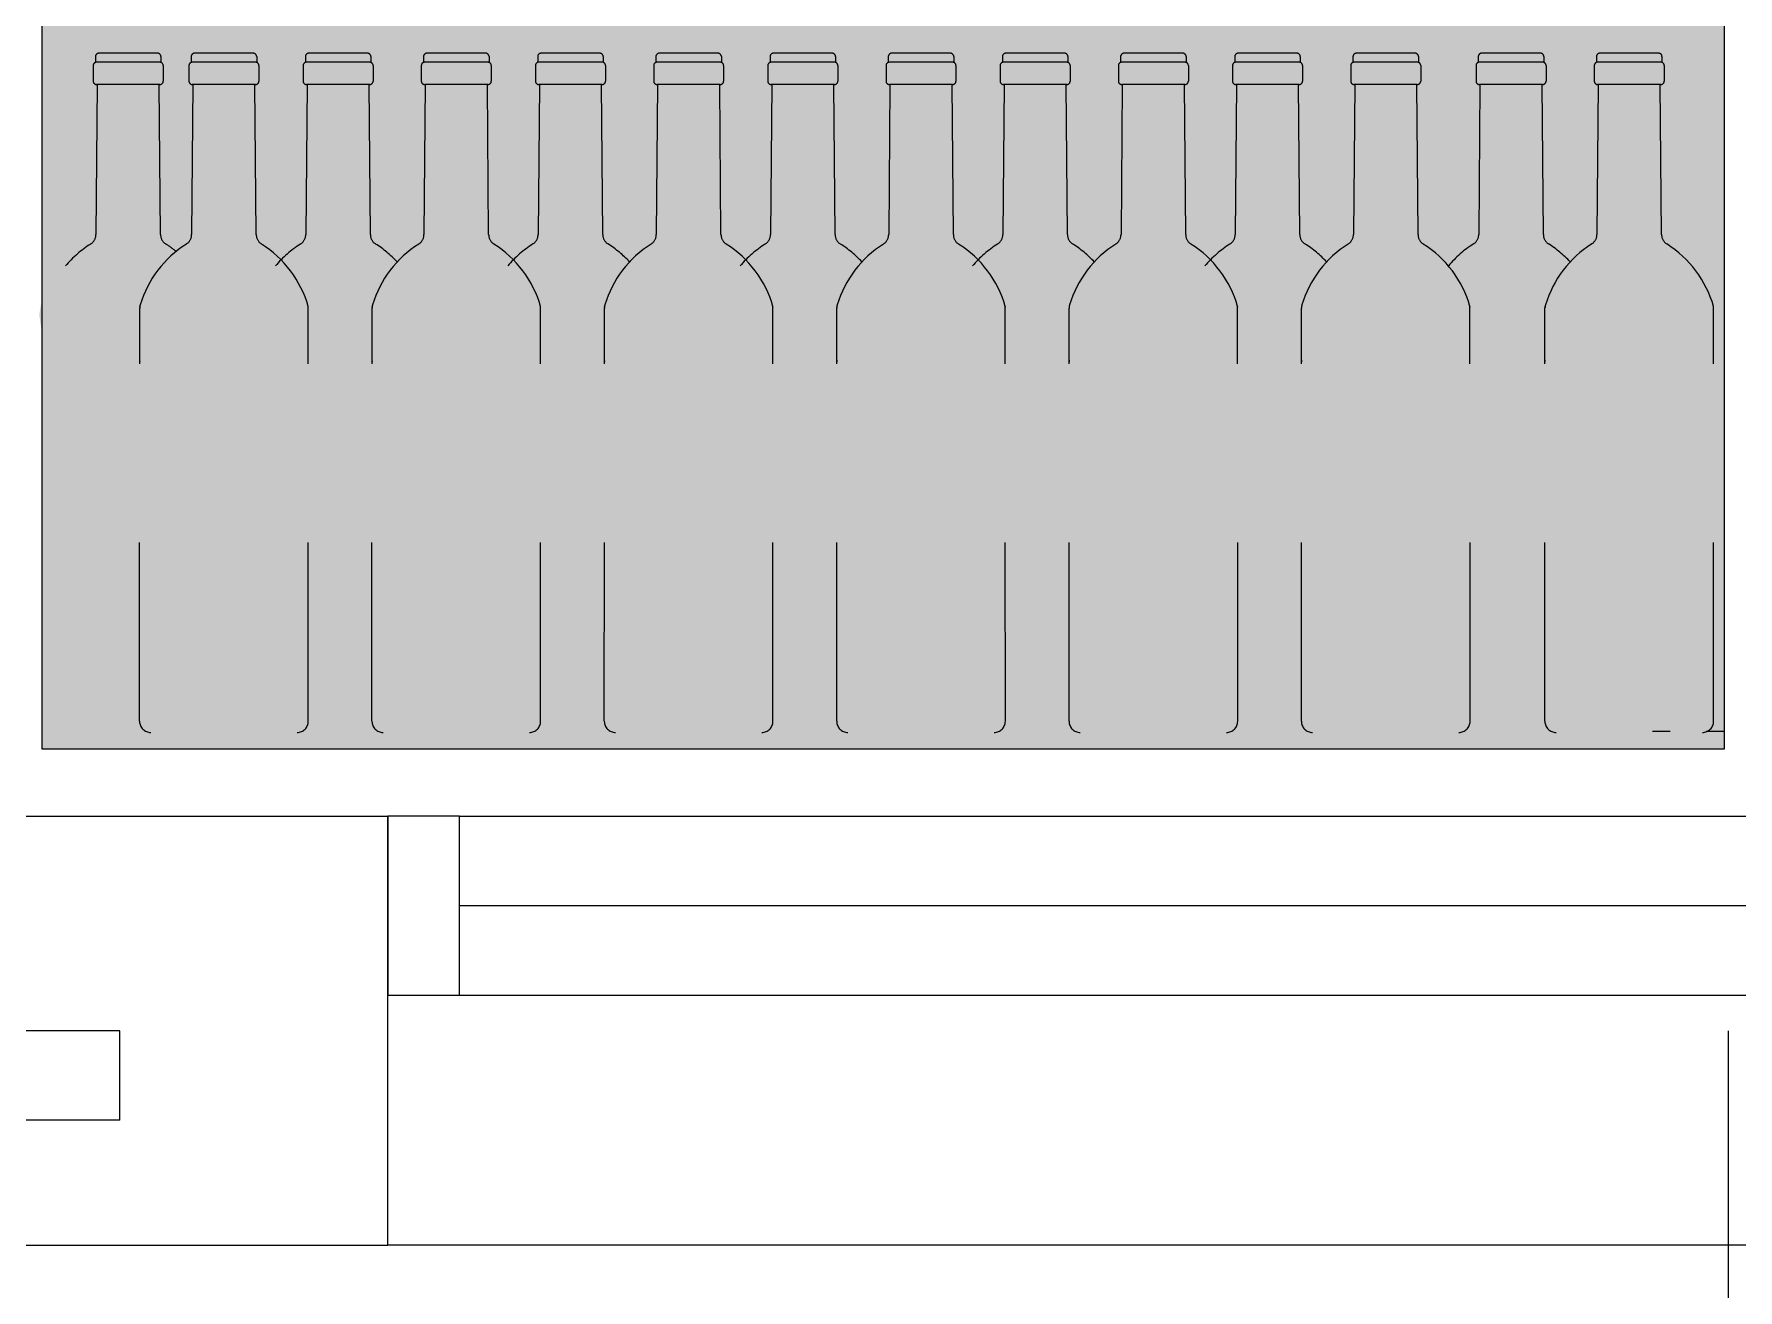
# Model space of a CAD drawing. Extents: x 3 to 114, y 126 to 173.
# Drawn here: x 80.052 to 81.005, y 131.094 to 131.796 of the extents above; entities that cross this region are included whole.
import ezdxf

# ---------------------------------------------------------------- set-up
doc = ezdxf.new("R2010")
doc.units = 0
doc.header["$LTSCALE"] = 0.02
doc.header["$MEASUREMENT"] = 0
doc.linetypes.add('CONTINOUS', pattern=[0])
doc.linetypes.add('HIDDEN', pattern=[9.525, 6.35, -3.175])
doc.layers.get('0').update_dxf_attribs({"linetype": 'CONTINUOUS'})
for name, color, linetype in [('10-CARP-DETA', 30, 'CONTINUOUS'), ('10-CARP-INSE-SIMB', 2, 'CONTINUOUS'), ('10-CARP-MARC', 2, 'CONTINUOUS'), ('10-CARP-VENT-ANRE', 4, 'CONTINUOUS'), ('IMPIANTO ENOLOGICO', 7, 'CONTINUOUS'), ('ladrillo', 30, 'CONTINUOUS'), ('LINEE SEZIONE', 7, 'CONTINUOUS'), ('VISTA-1', 7, 'CONTINUOUS')]:
    doc.layers.add(name, color=color, linetype=linetype)

# ---------------------------------------------------------------- blocks, each defined once
blk = doc.blocks.new('estiba')
at = {"layer": 'IMPIANTO ENOLOGICO', "linetype": 'Continuous'}
for points in [[(134.29605, 145.47206), (134.29788, 145.46764), (134.3023, 145.46581), (134.38417, 145.46581), (134.38859, 145.46764), (134.39042, 145.47206), (134.39039, 145.67039), (134.39275, 145.68728), (134.39038, 145.70416), (134.38052, 145.72403), (134.36423, 145.73909), (134.36133, 145.74432), (134.36061, 145.82831), (134.32555, 145.82831), (134.32514, 145.74432), (134.32223, 145.73909), (134.30712, 145.7261), (134.29705, 145.70684), (134.29371, 145.68727), (134.29608, 145.67039)], [(134.3496, 145.47206), (134.35143, 145.46764), (134.35585, 145.46581), (134.43772, 145.46581), (134.44214, 145.46764), (134.44397, 145.47206), (134.44394, 145.67039), (134.4463, 145.68728), (134.44393, 145.70416), (134.43407, 145.72403), (134.41778, 145.73909), (134.41488, 145.74432), (134.41416, 145.82831), (134.3791, 145.82831), (134.37869, 145.74432), (134.37578, 145.73909), (134.36067, 145.7261), (134.3506, 145.70684), (134.34726, 145.68727), (134.34963, 145.67039)], [(134.41346, 145.47206), (134.41529, 145.46764), (134.41971, 145.46581), (134.50159, 145.46581), (134.50601, 145.46764), (134.50784, 145.47206), (134.5078, 145.67039), (134.51017, 145.68728), (134.5078, 145.70416), (134.49793, 145.72403), (134.48165, 145.73909), (134.47874, 145.74432), (134.47802, 145.82831), (134.44296, 145.82831), (134.44255, 145.74432), (134.43965, 145.73909), (134.42453, 145.7261), (134.41446, 145.70684), (134.41113, 145.68727), (134.4135, 145.67039)], [(134.4796, 145.47206), (134.48143, 145.46764), (134.48585, 145.46581), (134.56772, 145.46581), (134.57214, 145.46764), (134.57397, 145.47206), (134.57394, 145.67039), (134.5763, 145.68728), (134.57393, 145.70416), (134.56407, 145.72403), (134.54778, 145.73909), (134.54488, 145.74432), (134.54416, 145.82831), (134.5091, 145.82831), (134.50869, 145.74432), (134.50578, 145.73909), (134.49067, 145.7261), (134.4806, 145.70684), (134.47726, 145.68727), (134.47963, 145.67039)], [(134.54346, 145.47208), (134.54529, 145.46766), (134.54971, 145.46583), (134.63159, 145.46583), (134.63601, 145.46766), (134.63784, 145.47208), (134.6378, 145.67041), (134.64017, 145.6873), (134.6378, 145.70419), (134.62793, 145.72405), (134.61165, 145.73912), (134.60874, 145.74434), (134.60802, 145.82833), (134.57296, 145.82833), (134.57255, 145.74434), (134.56965, 145.73912), (134.55453, 145.72613), (134.54446, 145.70686), (134.54113, 145.68729), (134.5435, 145.67041)], [(134.6096, 145.47206), (134.61143, 145.46764), (134.61585, 145.46581), (134.69772, 145.46581), (134.70214, 145.46764), (134.70397, 145.47206), (134.70394, 145.67039), (134.7063, 145.68728), (134.70393, 145.70416), (134.69407, 145.72403), (134.67778, 145.73909), (134.67488, 145.74432), (134.67416, 145.82831), (134.6391, 145.82831), (134.63869, 145.74432), (134.63578, 145.73909), (134.62067, 145.7261), (134.6106, 145.70684), (134.60726, 145.68727), (134.60963, 145.67039)], [(134.67346, 145.47206), (134.67529, 145.46764), (134.67971, 145.46581), (134.76159, 145.46581), (134.76601, 145.46764), (134.76784, 145.47206), (134.7678, 145.67039), (134.77017, 145.68728), (134.7678, 145.70416), (134.75793, 145.72403), (134.74165, 145.73909), (134.73874, 145.74432), (134.73802, 145.82831), (134.70296, 145.82831), (134.70255, 145.74432), (134.69965, 145.73909), (134.68453, 145.7261), (134.67446, 145.70684), (134.67113, 145.68727), (134.6735, 145.67039)], [(134.7396, 145.47206), (134.74143, 145.46764), (134.74585, 145.46581), (134.82772, 145.46581), (134.83214, 145.46764), (134.83397, 145.47206), (134.83394, 145.67039), (134.8363, 145.68728), (134.83393, 145.70416), (134.82407, 145.72403), (134.80778, 145.73909), (134.80488, 145.74432), (134.80416, 145.82831), (134.7691, 145.82831), (134.76869, 145.74432), (134.76578, 145.73909), (134.75067, 145.7261), (134.7406, 145.70684), (134.73726, 145.68727), (134.73963, 145.67039)], [(134.80346, 145.47206), (134.80529, 145.46764), (134.80971, 145.46581), (134.89159, 145.46581), (134.89601, 145.46764), (134.89784, 145.47206), (134.8978, 145.67039), (134.90017, 145.68728), (134.8978, 145.70416), (134.88793, 145.72403), (134.87165, 145.73909), (134.86874, 145.74432), (134.86802, 145.82831), (134.83296, 145.82831), (134.83255, 145.74432), (134.82965, 145.73909), (134.81453, 145.7261), (134.80446, 145.70684), (134.80113, 145.68727), (134.8035, 145.67039)], [(134.8696, 145.47208), (134.87143, 145.46766), (134.87585, 145.46583), (134.95772, 145.46583), (134.96214, 145.46766), (134.96397, 145.47208), (134.96394, 145.67041), (134.9663, 145.6873), (134.96393, 145.70419), (134.95407, 145.72405), (134.93778, 145.73912), (134.93488, 145.74434), (134.93416, 145.82833), (134.8991, 145.82833), (134.89869, 145.74434), (134.89578, 145.73912), (134.88067, 145.72613), (134.8706, 145.70686), (134.86726, 145.68729), (134.86963, 145.67041)], [(134.93346, 145.47206), (134.93529, 145.46764), (134.93971, 145.46581), (135.02159, 145.46581), (135.02601, 145.46764), (135.02784, 145.47206), (135.0278, 145.67039), (135.03017, 145.68728), (135.0278, 145.70416), (135.01793, 145.72403), (135.00165, 145.73909), (134.99874, 145.74432), (134.99802, 145.82831), (134.96296, 145.82831), (134.96255, 145.74432), (134.95965, 145.73909), (134.94453, 145.7261), (134.93446, 145.70684), (134.93113, 145.68727), (134.9335, 145.67039)], [(134.9996, 145.47206), (135.00143, 145.46764), (135.00585, 145.46581), (135.08772, 145.46581), (135.09214, 145.46764), (135.09397, 145.47206), (135.09394, 145.67039), (135.0963, 145.68728), (135.09393, 145.70416), (135.08407, 145.72403), (135.06778, 145.73909), (135.06488, 145.74432), (135.06416, 145.82831), (135.0291, 145.82831), (135.02869, 145.74432), (135.02578, 145.73909), (135.01067, 145.7261), (135.0006, 145.70684), (134.99726, 145.68727), (134.99963, 145.67039)], [(135.06971, 145.47208), (135.07154, 145.46766), (135.07596, 145.46583), (135.15784, 145.46583), (135.16226, 145.46766), (135.16409, 145.47208), (135.16405, 145.67041), (135.16642, 145.6873), (135.16405, 145.70419), (135.15418, 145.72405), (135.1379, 145.73912), (135.13499, 145.74434), (135.13427, 145.82833), (135.09921, 145.82833), (135.0988, 145.74434), (135.0959, 145.73912), (135.08078, 145.72613), (135.07071, 145.70686), (135.06738, 145.68729), (135.06975, 145.67041)], [(135.13585, 145.47208), (135.13768, 145.46766), (135.1421, 145.46583), (135.22397, 145.46583), (135.22839, 145.46766), (135.23022, 145.47208), (135.23019, 145.67041), (135.23255, 145.6873), (135.23018, 145.70419), (135.22032, 145.72405), (135.20404, 145.73912), (135.20113, 145.74434), (135.20041, 145.82833), (135.16535, 145.82833), (135.16494, 145.74434), (135.16204, 145.73912), (135.14692, 145.72613), (135.13685, 145.70686), (135.13352, 145.68729), (135.13588, 145.67041)]]:
    blk.add_hatch(color=250, dxfattribs=at).paths.add_polyline_path(points)
at = {"layer": 'LINEE SEZIONE'}
blk.add_hatch(color=254, dxfattribs=at).paths.add_polyline_path([(135.23631, 146.64416), (135.23631, 145.44416), (134.29533, 145.44416), (134.29533, 146.64416)])
at = {"layer": 'IMPIANTO ENOLOGICO', "color": 197, "linetype": 'HIDDEN', "ltscale": 0.1}
for p, q in [((134.35992, 145.83351), (134.32705, 145.83351)), ((134.41347, 145.83351), (134.3806, 145.83351)), ((134.47734, 145.83351), (134.44446, 145.83351)), ((134.54347, 145.83351), (134.5106, 145.83351)), ((134.60734, 145.83353), (134.57446, 145.83353)), ((134.67347, 145.83351), (134.6406, 145.83351)), ((134.73734, 145.83351), (134.70446, 145.83351)), ((134.80347, 145.83351), (134.7706, 145.83351)), ((134.86734, 145.83351), (134.83446, 145.83351)), ((134.93347, 145.83351), (134.9006, 145.83351)), ((134.99734, 145.83351), (134.96446, 145.83351)), ((135.06347, 145.83351), (135.0306, 145.83351)), ((135.13359, 145.83353), (135.10071, 145.83353)), ((135.19972, 145.83353), (135.16685, 145.83353)), ((134.32392, 145.82664), (134.32392, 145.81789)), ((134.32517, 145.83164), (134.32517, 145.8284)), ((134.36117, 145.82851), (134.3258, 145.82851)), ((134.3618, 145.83164), (134.3618, 145.8284)), ((134.36305, 145.82664), (134.36305, 145.81789)), ((134.37747, 145.82664), (134.37747, 145.81789)), ((134.37872, 145.83164), (134.37872, 145.8284)), ((134.41472, 145.82851), (134.37935, 145.82851)), ((134.41535, 145.83164), (134.41535, 145.8284)), ((134.4166, 145.82664), (134.4166, 145.81789)), ((134.44134, 145.82664), (134.44134, 145.81789)), ((134.44259, 145.83164), (134.44259, 145.8284)), ((134.47859, 145.82851), (134.44321, 145.82851)), ((134.47921, 145.83164), (134.47921, 145.8284)), ((134.48046, 145.82664), (134.48046, 145.81789)), ((134.50747, 145.82664), (134.50747, 145.81789)), ((134.50872, 145.83164), (134.50872, 145.8284)), ((134.54472, 145.82851), (134.50935, 145.82851)), ((134.54535, 145.83164), (134.54535, 145.8284)), ((134.5466, 145.82664), (134.5466, 145.81789)), ((134.57134, 145.82666), (134.57134, 145.81791)), ((134.57259, 145.83166), (134.57259, 145.82843)), ((134.60859, 145.82853), (134.57321, 145.82853)), ((134.60921, 145.83166), (134.60921, 145.82843)), ((134.61046, 145.82666), (134.61046, 145.81791)), ((134.63747, 145.82664), (134.63747, 145.81789)), ((134.63872, 145.83164), (134.63872, 145.8284)), ((134.67472, 145.82851), (134.63935, 145.82851)), ((134.67535, 145.83164), (134.67535, 145.8284)), ((134.6766, 145.82664), (134.6766, 145.81789)), ((134.70134, 145.82664), (134.70134, 145.81789)), ((134.70259, 145.83164), (134.70259, 145.8284)), ((134.73859, 145.82851), (134.70321, 145.82851)), ((134.73921, 145.83164), (134.73921, 145.8284)), ((134.74046, 145.82664), (134.74046, 145.81789)), ((134.76747, 145.82664), (134.76747, 145.81789)), ((134.76872, 145.83164), (134.76872, 145.8284)), ((134.80472, 145.82851), (134.76935, 145.82851)), ((134.80535, 145.83164), (134.80535, 145.8284)), ((134.8066, 145.82664), (134.8066, 145.81789)), ((134.83134, 145.82664), (134.83134, 145.81789)), ((134.83259, 145.83164), (134.83259, 145.8284)), ((134.86859, 145.82851), (134.83321, 145.82851)), ((134.86921, 145.83164), (134.86921, 145.8284)), ((134.87046, 145.82664), (134.87046, 145.81789)), ((134.89747, 145.82664), (134.89747, 145.81789)), ((134.89872, 145.83164), (134.89872, 145.8284)), ((134.93472, 145.82851), (134.89935, 145.82851)), ((134.93535, 145.83164), (134.93535, 145.8284)), ((134.9366, 145.82664), (134.9366, 145.81789)), ((134.96134, 145.82664), (134.96134, 145.81789)), ((134.96259, 145.83164), (134.96259, 145.8284)), ((134.99859, 145.82851), (134.96321, 145.82851)), ((134.99921, 145.83164), (134.99921, 145.8284)), ((135.00046, 145.82664), (135.00046, 145.81789)), ((135.02747, 145.82664), (135.02747, 145.81789)), ((135.02872, 145.83164), (135.02872, 145.8284)), ((135.06472, 145.82851), (135.02935, 145.82851)), ((135.06535, 145.83164), (135.06535, 145.8284)), ((135.0666, 145.82664), (135.0666, 145.81789)), ((135.09759, 145.82666), (135.09759, 145.81791)), ((135.09884, 145.83166), (135.09884, 145.82843)), ((135.13484, 145.82853), (135.09946, 145.82853)), ((135.13546, 145.83166), (135.13546, 145.82843)), ((135.13671, 145.82666), (135.13671, 145.81791)), ((135.16372, 145.82666), (135.16372, 145.81791)), ((135.16497, 145.83166), (135.16497, 145.82843)), ((135.20097, 145.82853), (135.1656, 145.82853)), ((135.2016, 145.83166), (135.2016, 145.82843)), ((135.20285, 145.82666), (135.20285, 145.81791)), ((134.32611, 145.81601), (134.32539, 145.73202)), ((134.36117, 145.81601), (134.3258, 145.81601)), ((134.36158, 145.73202), (134.36086, 145.81601)), ((134.37966, 145.81601), (134.37894, 145.73202)), ((134.41472, 145.81601), (134.37935, 145.81601)), ((134.41513, 145.73202), (134.41441, 145.81601)), ((134.44352, 145.81601), (134.4428, 145.73202)), ((134.47859, 145.81601), (134.44321, 145.81601)), ((134.47899, 145.73202), (134.47827, 145.81601)), ((134.50966, 145.81601), (134.50894, 145.73202)), ((134.54472, 145.81601), (134.50935, 145.81601)), ((134.54513, 145.73202), (134.54441, 145.81601)), ((134.57352, 145.81603), (134.5728, 145.73205)), ((134.60859, 145.81603), (134.57321, 145.81603)), ((134.60899, 145.73205), (134.60827, 145.81603)), ((134.63966, 145.81601), (134.63894, 145.73202)), ((134.67472, 145.81601), (134.63935, 145.81601)), ((134.67513, 145.73202), (134.67441, 145.81601)), ((134.70352, 145.81601), (134.7028, 145.73202)), ((134.73859, 145.81601), (134.70321, 145.81601)), ((134.73899, 145.73202), (134.73827, 145.81601)), ((134.76966, 145.81601), (134.76894, 145.73202)), ((134.80472, 145.81601), (134.76935, 145.81601)), ((134.80513, 145.73202), (134.80441, 145.81601)), ((134.83352, 145.81601), (134.8328, 145.73202)), ((134.86859, 145.81601), (134.83321, 145.81601)), ((134.86899, 145.73202), (134.86827, 145.81601)), ((134.89966, 145.81601), (134.89894, 145.73202)), ((134.93472, 145.81601), (134.89935, 145.81601)), ((134.93513, 145.73202), (134.93441, 145.81601)), ((134.96352, 145.81601), (134.9628, 145.73202)), ((134.99859, 145.81601), (134.96321, 145.81601)), ((134.99899, 145.73202), (134.99827, 145.81601)), ((135.02966, 145.81601), (135.02894, 145.73202)), ((135.06472, 145.81601), (135.02935, 145.81601)), ((135.06513, 145.73202), (135.06441, 145.81601)), ((135.09978, 145.81603), (135.09906, 145.73205)), ((135.13484, 145.81603), (135.09946, 145.81603)), ((135.13524, 145.73205), (135.13453, 145.81603)), ((135.16591, 145.81603), (135.16519, 145.73205)), ((135.20097, 145.81603), (135.1656, 145.81603)), ((135.20138, 145.73205), (135.20066, 145.81603)), ((134.34985, 145.45976), (134.34989, 145.69097)), ((134.44422, 145.45976), (134.44418, 145.69187)), ((134.47985, 145.45976), (134.47989, 145.69097)), ((134.57422, 145.45976), (134.57418, 145.69187)), ((134.60985, 145.45976), (134.60989, 145.69097)), ((134.70422, 145.45976), (134.70418, 145.69187)), ((134.73985, 145.45976), (134.73989, 145.69097)), ((134.83422, 145.45976), (134.83418, 145.69187)), ((134.86985, 145.45976), (134.86989, 145.69097)), ((134.96422, 145.45976), (134.96418, 145.69187)), ((134.99985, 145.45976), (134.99989, 145.69097)), ((135.09422, 145.45976), (135.09418, 145.69187)), ((135.1361, 145.45978), (135.13614, 145.69099)), ((135.23047, 145.45978), (135.23043, 145.69189))]:
    blk.add_line(p, q, dxfattribs=at)
at = {"layer": 'IMPIANTO ENOLOGICO', "color": 197, "linetype": 'CONTINOUS', "ltscale": 0.1}
for p, q in [((135.19621, 145.45416), (135.20621, 145.45416)), ((135.22631, 145.45416), (135.23631, 145.45416))]:
    blk.add_line(p, q, dxfattribs=at)
at = {"layer": 'IMPIANTO ENOLOGICO', "color": 1, "linetype": 'CONTINOUS', "ltscale": 0.1}
blk.add_lwpolyline([(135.23631, 145.44416), (134.29533, 145.44416), (134.29533, 146.64416), (135.23631, 146.64416)], close=True, dxfattribs=at)
at = {"layer": 'IMPIANTO ENOLOGICO', "color": 197, "linetype": 'HIDDEN', "ltscale": 0.1}
for centre, radius, start, end in [((134.32705, 145.83164), 0.00188, 90, 180), ((134.35992, 145.83164), 0.00188, 0, 90), ((134.3806, 145.83164), 0.00188, 90, 180), ((134.41347, 145.83164), 0.00188, 0, 90), ((134.44446, 145.83164), 0.00188, 90, 180), ((134.47734, 145.83164), 0.00188, 0, 90), ((134.5106, 145.83164), 0.00188, 90, 180), ((134.54347, 145.83164), 0.00188, 0, 90), ((134.57446, 145.83166), 0.00188, 90, 180), ((134.60734, 145.83166), 0.00188, 0, 90), ((134.6406, 145.83164), 0.00188, 90, 180), ((134.67347, 145.83164), 0.00188, 0, 90), ((134.70446, 145.83164), 0.00188, 90, 180), ((134.73734, 145.83164), 0.00188, 0, 90), ((134.7706, 145.83164), 0.00188, 90, 180), ((134.80347, 145.83164), 0.00188, 0, 90), ((134.83446, 145.83164), 0.00188, 90, 180), ((134.86734, 145.83164), 0.00188, 0, 90), ((134.9006, 145.83164), 0.00188, 90, 180), ((134.93347, 145.83164), 0.00188, 0, 90), ((134.96446, 145.83164), 0.00188, 90, 180), ((134.99734, 145.83164), 0.00188, 0, 90), ((135.0306, 145.83164), 0.00188, 90, 180), ((135.06347, 145.83164), 0.00188, 0, 90), ((135.10071, 145.83166), 0.00188, 90, 180), ((135.13359, 145.83166), 0.00188, 0, 90), ((135.16685, 145.83166), 0.00188, 90, 180), ((135.19972, 145.83166), 0.00188, 0, 90), ((134.3258, 145.82664), 0.00188, 90, 180), ((134.36117, 145.82664), 0.00188, 0, 90), ((134.37935, 145.82664), 0.00188, 90, 180), ((134.41472, 145.82664), 0.00188, 0, 90), ((134.44321, 145.82664), 0.00188, 90, 180), ((134.47859, 145.82664), 0.00188, 0, 90), ((134.50935, 145.82664), 0.00188, 90, 180), ((134.54472, 145.82664), 0.00188, 0, 90), ((134.57321, 145.82666), 0.00188, 90, 180), ((134.60859, 145.82666), 0.00188, 0, 90), ((134.63935, 145.82664), 0.00188, 90, 180), ((134.67472, 145.82664), 0.00188, 0, 90), ((134.70321, 145.82664), 0.00188, 90, 180), ((134.73859, 145.82664), 0.00188, 0, 90), ((134.76935, 145.82664), 0.00188, 90, 180), ((134.80472, 145.82664), 0.00188, 0, 90), ((134.83321, 145.82664), 0.00188, 90, 180), ((134.86859, 145.82664), 0.00188, 0, 90), ((134.89935, 145.82664), 0.00188, 90, 180), ((134.93472, 145.82664), 0.00188, 0, 90), ((134.96321, 145.82664), 0.00188, 90, 180), ((134.99859, 145.82664), 0.00188, 0, 90), ((135.02935, 145.82664), 0.00188, 90, 180), ((135.06472, 145.82664), 0.00188, 0, 90), ((135.09946, 145.82666), 0.00188, 90, 180), ((135.13484, 145.82666), 0.00188, 0, 90), ((135.1656, 145.82666), 0.00188, 90, 180), ((135.20097, 145.82666), 0.00188, 0, 90), ((134.3258, 145.81789), 0.00188, 180, 270), ((134.36117, 145.81789), 0.00188, 270, 0), ((134.37935, 145.81789), 0.00188, 180, 270), ((134.41472, 145.81789), 0.00188, 270, 0), ((134.44321, 145.81789), 0.00188, 180, 270), ((134.47859, 145.81789), 0.00188, 270, 0), ((134.50935, 145.81789), 0.00188, 180, 270), ((134.54472, 145.81789), 0.00188, 270, 0), ((134.57321, 145.81791), 0.00188, 180, 270), ((134.60859, 145.81791), 0.00188, 270, 0), ((134.63935, 145.81789), 0.00188, 180, 270), ((134.67472, 145.81789), 0.00188, 270, 0), ((134.70321, 145.81789), 0.00188, 180, 270), ((134.73859, 145.81789), 0.00188, 270, 0), ((134.76935, 145.81789), 0.00188, 180, 270), ((134.80472, 145.81789), 0.00188, 270, 0), ((134.83321, 145.81789), 0.00188, 180, 270), ((134.86859, 145.81789), 0.00188, 270, 0), ((134.89935, 145.81789), 0.00188, 180, 270), ((134.93472, 145.81789), 0.00188, 270, 0), ((134.96321, 145.81789), 0.00188, 180, 270), ((134.99859, 145.81789), 0.00188, 270, 0), ((135.02935, 145.81789), 0.00188, 180, 270), ((135.06472, 145.81789), 0.00188, 270, 0), ((135.09946, 145.81791), 0.00188, 180, 270), ((135.13484, 145.81791), 0.00188, 270, 0), ((135.1656, 145.81791), 0.00188, 180, 270), ((135.20097, 145.81791), 0.00188, 270, 0), ((134.31914, 145.73208), 0.00625, 302.35273, 359.50891), ((134.36783, 145.73208), 0.00625, 180.49109, 237.64727), ((134.37269, 145.73208), 0.00625, 302.35273, 359.50891), ((134.42138, 145.73208), 0.00625, 180.49109, 237.64727), ((134.43655, 145.73208), 0.00625, 302.35273, 359.50891), ((134.48524, 145.73208), 0.00625, 180.49109, 237.64727), ((134.50269, 145.73208), 0.00625, 302.35273, 359.50891), ((134.55138, 145.73208), 0.00625, 180.49109, 237.64727), ((134.56655, 145.7321), 0.00625, 302.35273, 359.50891), ((134.61524, 145.7321), 0.00625, 180.49109, 237.64727), ((134.63269, 145.73208), 0.00625, 302.35273, 359.50891), ((134.68138, 145.73208), 0.00625, 180.49109, 237.64727), ((134.69655, 145.73208), 0.00625, 302.35273, 359.50891), ((134.74524, 145.73208), 0.00625, 180.49109, 237.64727), ((134.76269, 145.73208), 0.00625, 302.35273, 359.50891), ((134.81138, 145.73208), 0.00625, 180.49109, 237.64727), ((134.82655, 145.73208), 0.00625, 302.35273, 359.50891), ((134.87524, 145.73208), 0.00625, 180.49109, 237.64727), ((134.89269, 145.73208), 0.00625, 302.35273, 359.50891), ((134.94138, 145.73208), 0.00625, 180.49109, 237.64727), ((134.95655, 145.73208), 0.00625, 302.35273, 359.50891), ((135.00524, 145.73208), 0.00625, 180.49109, 237.64727), ((135.02269, 145.73208), 0.00625, 302.35273, 359.50891), ((135.07138, 145.73208), 0.00625, 180.49109, 237.64727), ((135.09281, 145.7321), 0.00625, 302.35273, 359.50891), ((135.14149, 145.7321), 0.00625, 180.49109, 237.64727), ((135.15894, 145.7321), 0.00625, 302.35273, 359.50891), ((135.20763, 145.7321), 0.00625, 180.49109, 237.64727), ((134.35531, 145.67497), 0.06135, 122.35273, 139.85655), ((134.40886, 145.67497), 0.06135, 122.35273, 163.12575), ((134.33165, 145.67497), 0.06135, 51.00403, 57.64727), ((134.3852, 145.67497), 0.06135, 15.98623, 57.64727), ((134.47273, 145.67497), 0.06135, 122.35273, 139.85655), ((134.53886, 145.67497), 0.06135, 122.35273, 163.12575), ((134.44907, 145.67497), 0.06135, 42.95956, 57.64727), ((134.5152, 145.67497), 0.06135, 15.98623, 57.64727), ((134.60273, 145.675), 0.06135, 122.35273, 139.85655), ((134.66886, 145.67497), 0.06135, 122.35273, 163.12575), ((134.57907, 145.675), 0.06135, 42.95956, 57.64727), ((134.6452, 145.67497), 0.06135, 15.98623, 57.64727), ((134.73273, 145.67497), 0.06135, 122.35273, 139.85655), ((134.79886, 145.67497), 0.06135, 122.35273, 163.12575), ((134.70907, 145.67497), 0.06135, 42.95956, 57.64727), ((134.7752, 145.67497), 0.06135, 15.98623, 57.64727), ((134.86273, 145.67497), 0.06135, 122.35273, 139.85655), ((134.92886, 145.67497), 0.06135, 122.35273, 163.12575), ((134.83907, 145.67497), 0.06135, 42.95956, 57.64727), ((134.9052, 145.67497), 0.06135, 15.98623, 57.64727), ((134.99273, 145.67497), 0.06135, 122.35273, 139.85655), ((135.05886, 145.67497), 0.06135, 122.35273, 163.12575), ((134.96907, 145.67497), 0.06135, 42.95956, 57.64727), ((135.0352, 145.67497), 0.06135, 15.98623, 57.64727), ((135.12898, 145.675), 0.06135, 122.35273, 139.85655), ((135.19512, 145.675), 0.06135, 122.35273, 163.12575), ((135.10532, 145.675), 0.06135, 42.95956, 57.64727), ((135.17146, 145.675), 0.06135, 15.98623, 57.64727), ((134.35172, 145.69148), 0.00188, 168.08706, 180), ((134.35614, 145.69097), 0.00625, 163.12575, 179.99003), ((134.44235, 145.69148), 0.00188, 0, 11.91294), ((134.48172, 145.69148), 0.00188, 168.08706, 180), ((134.48614, 145.69097), 0.00625, 163.12575, 179.99003), ((134.57235, 145.69148), 0.00188, 0, 11.91294), ((134.61172, 145.69148), 0.00188, 168.08706, 180), ((134.61614, 145.69097), 0.00625, 163.12575, 179.99003), ((134.70235, 145.69148), 0.00188, 0, 11.91294), ((134.74172, 145.69148), 0.00188, 168.08706, 180), ((134.74614, 145.69097), 0.00625, 163.12575, 179.99003), ((134.83235, 145.69148), 0.00188, 0, 11.91294), ((134.87172, 145.69148), 0.00188, 168.08706, 180), ((134.87614, 145.69097), 0.00625, 163.12575, 179.99003), ((134.96235, 145.69148), 0.00188, 0, 11.91294), ((135.00172, 145.69148), 0.00188, 168.08706, 180), ((135.00614, 145.69097), 0.00625, 163.12575, 179.99003), ((135.09235, 145.69148), 0.00188, 0, 11.91294), ((135.13797, 145.6915), 0.00188, 168.08706, 180), ((135.14239, 145.69099), 0.00625, 163.12575, 179.99003), ((135.2286, 145.6915), 0.00188, 0, 11.91294), ((134.3561, 145.66174), 0.00625, 180, 188.12907), ((134.4861, 145.66174), 0.00625, 180, 188.12907), ((134.6161, 145.66174), 0.00625, 180, 188.12907), ((134.7461, 145.66174), 0.00625, 180, 188.12907), ((134.8761, 145.66174), 0.00625, 180, 188.12907), ((135.0061, 145.66174), 0.00625, 180, 188.12907), ((135.14235, 145.66176), 0.00625, 180, 188.12907), ((134.3561, 145.45976), 0.00625, 180, 270), ((134.43797, 145.45976), 0.00625, 270, 0), ((134.4861, 145.45976), 0.00625, 180, 270), ((134.56797, 145.45976), 0.00625, 270, 0), ((134.6161, 145.45976), 0.00625, 180, 270), ((134.69797, 145.45976), 0.00625, 270, 0), ((134.7461, 145.45976), 0.00625, 180, 270), ((134.82797, 145.45976), 0.00625, 270, 0), ((134.8761, 145.45976), 0.00625, 180, 270), ((134.95797, 145.45976), 0.00625, 270, 0), ((135.0061, 145.45976), 0.00625, 180, 270), ((135.08797, 145.45976), 0.00625, 270, 0), ((135.14235, 145.45978), 0.00625, 180, 270), ((135.22422, 145.45978), 0.00625, 270, 0)]:
    blk.add_arc(centre, radius, start, end, dxfattribs=at)

msp = doc.modelspace()

# ---------------------------------------------------------------- linework, layer by layer
at = {"layer": '10-CARP-DETA'}
msp.add_line((80.29, 131.30871), (81.71, 131.30871), dxfattribs=at)
at = {"layer": '10-CARP-INSE-SIMB'}
msp.add_line((81, 129.49756), (81, 131.23871), dxfattribs=at)
at = {"layer": '10-CARP-MARC'}
msp.add_lwpolyline([(80.25, 131.25871), (80.29, 131.25871), (80.29, 131.25871), (80.29, 131.25871), (80.29, 131.25871), (80.29, 131.25871), (80.29, 131.35871), (80.25, 131.35871), (80.25, 131.35871)], close=True, dxfattribs=at)
at = {"layer": '10-CARP-VENT-ANRE'}
for p, q in [((80.29, 131.35871), (81.71, 131.35871)), ((80.29, 131.25871), (81.71, 131.25871))]:
    msp.add_line(p, q, dxfattribs=at)
at = {"layer": 'ladrillo', "color": 3}
msp.add_line((80.25, 131.11871), (80.25, 131.35871), dxfattribs=at)
at = {"layer": 'ladrillo', "color": 2}
msp.add_line((80.1, 131.18871), (80.1, 131.23871), dxfattribs=at)
at = {"layer": 'ladrillo', "color": 3}
for points in [[(78.15, 131.35871), (80.25, 131.35871)], [(75.75, 131.11871), (80.25, 131.11871)]]:
    msp.add_lwpolyline(points, dxfattribs=at)
at = {"layer": 'ladrillo', "color": 2}
for points in [[(80.1, 131.23871), (78.15, 131.23871)], [(80.1, 131.18871), (75.9, 131.18871)]]:
    msp.add_lwpolyline(points, dxfattribs=at)
at = {"layer": 'VISTA-1'}
msp.add_line((81.75, 131.11871), (80.25, 131.11871), dxfattribs=at)

# ---------------------------------------------------------------- block references
at = {"color": 0}
msp.add_blockref('estiba', (-54.2388, -14.04789), dxfattribs=at)

doc.saveas('drawing.dxf')
